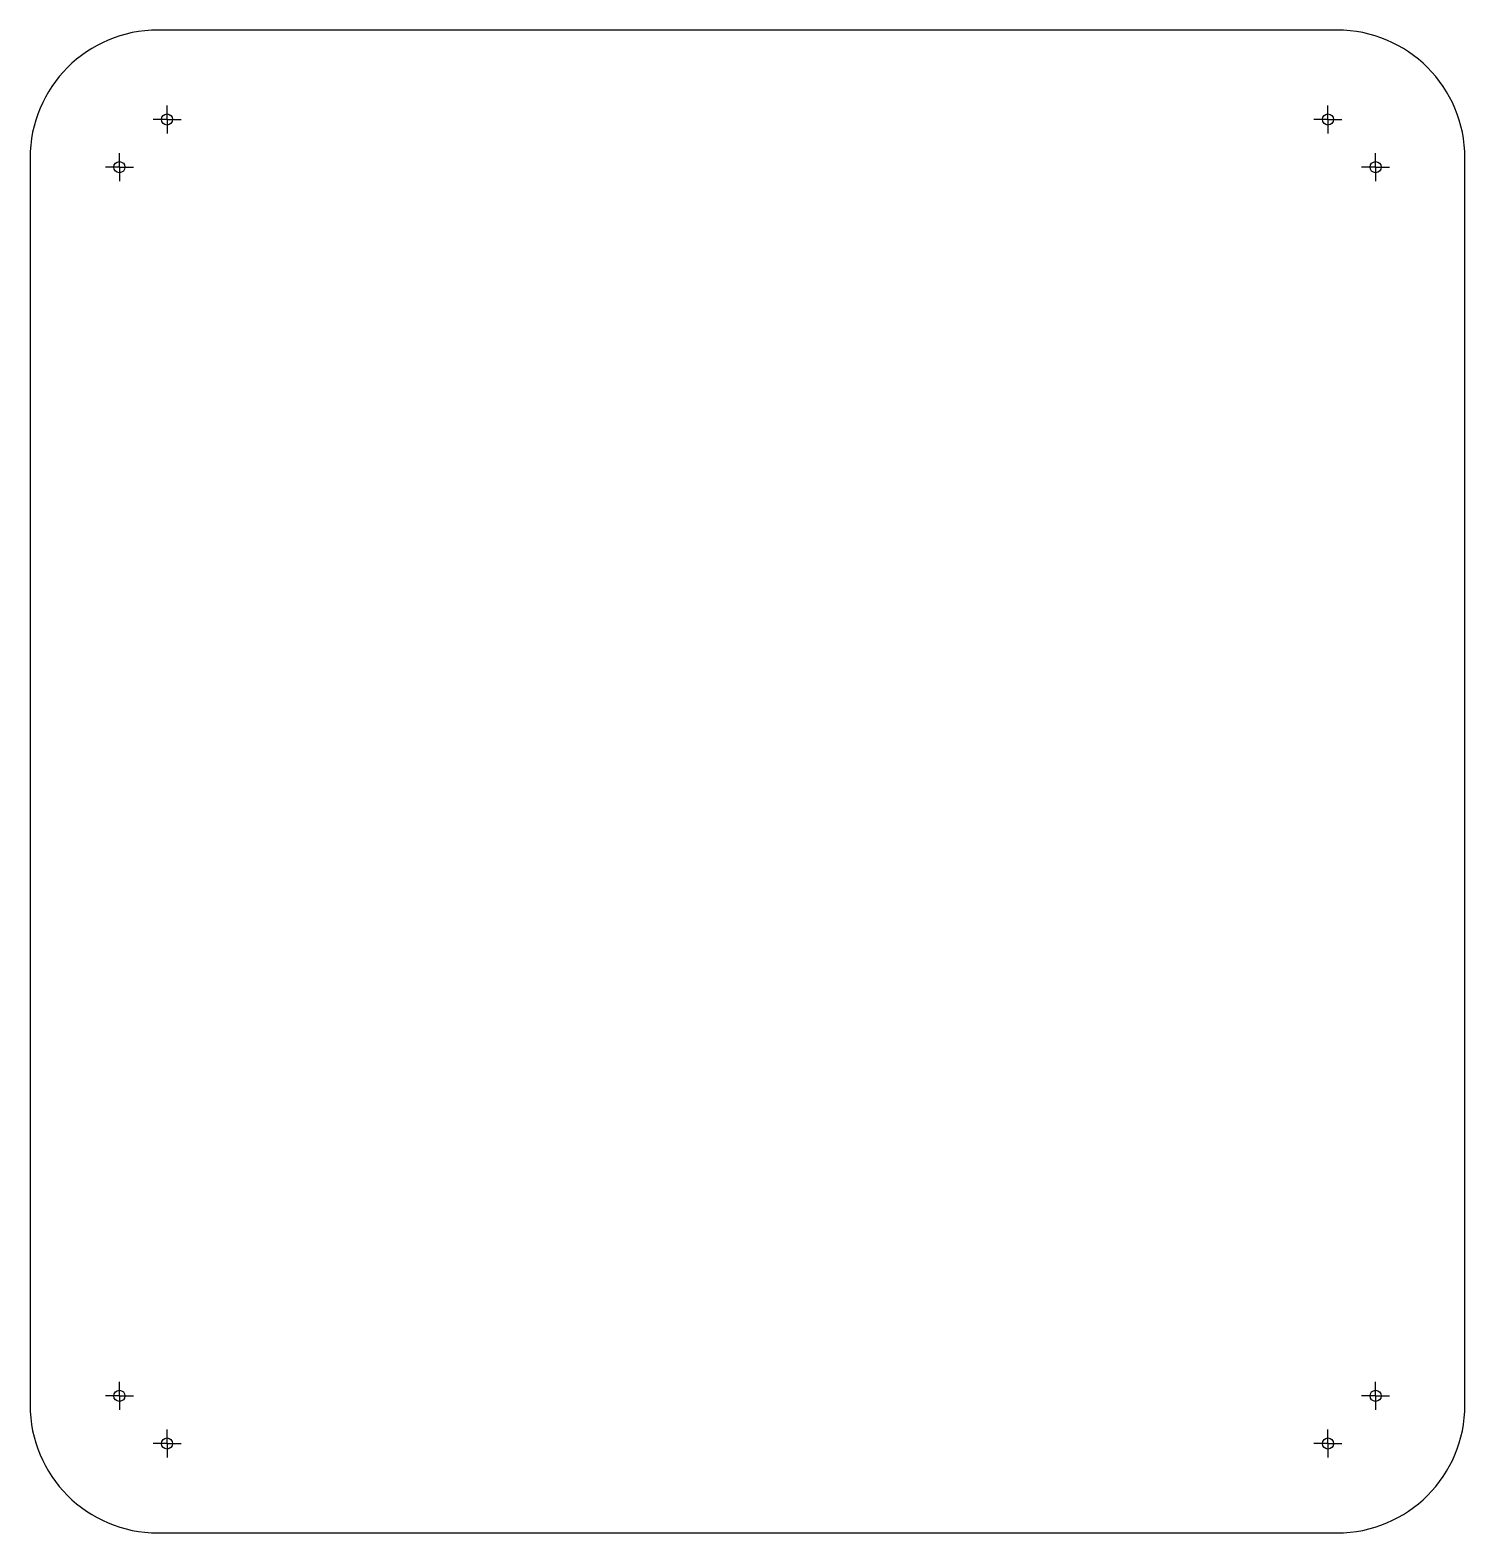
# Model space of a CAD drawing. Header units: millimetres. Extents: x 120 to 546, y 100 to 546.
import ezdxf

# ---------------------------------------------------------------- set-up
doc = ezdxf.new("R2010")
doc.units = ezdxf.units.MM
doc.layers.add('10', color=7, linetype='Continuous')

# ---------------------------------------------------------------- blocks, each defined once
blk = doc.blocks.new('SW_CENTERMARKSYMBOL_0')
at = {"layer": '10', "color": 0}
for p, q in [((-2.5, 0), (-4.15, 0)), ((0, 0), (-2.5, 0)), ((0, 2.5), (0, 4.15)), ((0, 0), (0, 2.5)), ((0, 0), (0, -2.5)), ((0, 0), (2.5, 0)), ((2.5, 0), (4.15, 0)), ((0, -2.5), (0, -4.15))]:
    blk.add_line(p, q, dxfattribs=at)
blk = doc.blocks.new('SW_CENTERMARKSYMBOL_1')
at = {"layer": '10', "color": 0}
for p, q in [((-2.5, 0), (-4.15, 0)), ((0, 0), (-2.5, 0)), ((0, 2.5), (0, 4.15)), ((0, 0), (0, 2.5)), ((0, 0), (0, -2.5)), ((0, 0), (2.5, 0)), ((2.5, 0), (4.15, 0)), ((0, -2.5), (0, -4.15))]:
    blk.add_line(p, q, dxfattribs=at)
blk = doc.blocks.new('SW_CENTERMARKSYMBOL_2')
at = {"layer": '10', "color": 0}
for p, q in [((-2.5, 0), (-4.15, 0)), ((0, 0), (-2.5, 0)), ((0, 2.5), (0, 4.15)), ((0, 0), (0, 2.5)), ((0, 0), (0, -2.5)), ((0, 0), (2.5, 0)), ((2.5, 0), (4.15, 0)), ((0, -2.5), (0, -4.15))]:
    blk.add_line(p, q, dxfattribs=at)
blk = doc.blocks.new('SW_CENTERMARKSYMBOL_3')
at = {"layer": '10', "color": 0}
for p, q in [((-2.5, 0), (-4.15, 0)), ((0, 0), (-2.5, 0)), ((0, 2.5), (0, 4.15)), ((0, 0), (0, 2.5)), ((0, 0), (0, -2.5)), ((0, 0), (2.5, 0)), ((2.5, 0), (4.15, 0)), ((0, -2.5), (0, -4.15))]:
    blk.add_line(p, q, dxfattribs=at)
blk = doc.blocks.new('SW_CENTERMARKSYMBOL_4')
at = {"layer": '10', "color": 0}
for p, q in [((-2.5, 0), (-4.15, 0)), ((0, 0), (-2.5, 0)), ((0, 2.5), (0, 4.15)), ((0, 0), (0, 2.5)), ((0, 0), (0, -2.5)), ((0, 0), (2.5, 0)), ((2.5, 0), (4.15, 0)), ((0, -2.5), (0, -4.15))]:
    blk.add_line(p, q, dxfattribs=at)
blk = doc.blocks.new('SW_CENTERMARKSYMBOL_5')
at = {"layer": '10', "color": 0}
for p, q in [((-2.5, 0), (-4.15, 0)), ((0, 0), (-2.5, 0)), ((0, 2.5), (0, 4.15)), ((0, 0), (0, 2.5)), ((0, 0), (0, -2.5)), ((0, 0), (2.5, 0)), ((2.5, 0), (4.15, 0)), ((0, -2.5), (0, -4.15))]:
    blk.add_line(p, q, dxfattribs=at)
blk = doc.blocks.new('SW_CENTERMARKSYMBOL_6')
at = {"layer": '10', "color": 0}
for p, q in [((-2.5, 0), (-4.15, 0)), ((0, 0), (-2.5, 0)), ((0, 2.5), (0, 4.15)), ((0, 0), (0, 2.5)), ((0, 0), (0, -2.5)), ((0, 0), (2.5, 0)), ((2.5, 0), (4.15, 0)), ((0, -2.5), (0, -4.15))]:
    blk.add_line(p, q, dxfattribs=at)
blk = doc.blocks.new('SW_CENTERMARKSYMBOL_7')
at = {"layer": '10', "color": 0}
for p, q in [((-2.5, 0), (-4.15, 0)), ((0, 0), (-2.5, 0)), ((0, 2.5), (0, 4.15)), ((0, 0), (0, 2.5)), ((0, 0), (0, -2.5)), ((0, 0), (2.5, 0)), ((2.5, 0), (4.15, 0)), ((0, -2.5), (0, -4.15))]:
    blk.add_line(p, q, dxfattribs=at)

msp = doc.modelspace()

# ---------------------------------------------------------------- linework, layer by layer
at = {"color": 7, "linetype": 'Continuous', "lineweight": 25}
for p, q in [((507.68, 545.5), (157.68, 545.5)), ((119.68, 507.5), (119.68, 137.5)), ((545.68, 137.5), (545.68, 507.5)), ((157.68, 99.5), (507.68, 99.5))]:
    msp.add_line(p, q, dxfattribs=at)
for centre in [(160.35, 518.97), (505, 518.97), (146.21, 504.82), (519.14, 504.82), (146.21, 140.18), (519.14, 140.18), (160.35, 126.04), (505, 126.04)]:
    msp.add_circle(centre, 1.65, dxfattribs=at)
for centre, start, end in [((157.68, 507.5), 90, 180), ((507.68, 507.5), 0, 90), ((157.68, 137.5), 180, 270), ((507.68, 137.5), 270, 0)]:
    msp.add_arc(centre, 38, start, end, dxfattribs=at)

# ---------------------------------------------------------------- block references
at = {"layer": '10'}
for name, p in [('SW_CENTERMARKSYMBOL_0', (160.35, 518.97)), ('SW_CENTERMARKSYMBOL_4', (505, 518.97)), ('SW_CENTERMARKSYMBOL_1', (146.21, 504.82)), ('SW_CENTERMARKSYMBOL_5', (519.14, 504.82)), ('SW_CENTERMARKSYMBOL_3', (146.21, 140.18)), ('SW_CENTERMARKSYMBOL_7', (519.14, 140.18)), ('SW_CENTERMARKSYMBOL_2', (160.35, 126.04)), ('SW_CENTERMARKSYMBOL_6', (505, 126.04))]:
    msp.add_blockref(name, p, dxfattribs=at)

doc.saveas('drawing.dxf')
